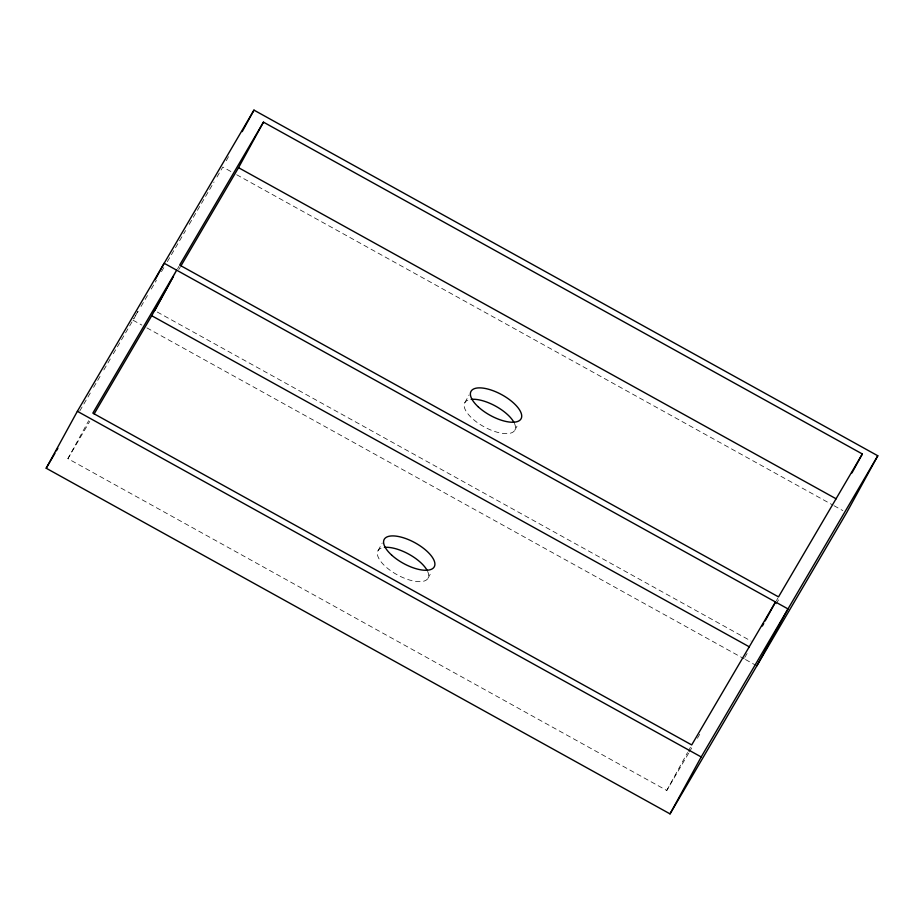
<?xml version="1.0" encoding="UTF-8"?>
<svg xmlns="http://www.w3.org/2000/svg" width="924" height="924" viewBox="0 0 924 924"><rect width="100%" height="100%" fill="white"/><g stroke="black" fill="none" stroke-linecap="round" stroke-linejoin="round"><path stroke-width="0.69" stroke-dasharray="4.62 3.46" d="M137.861 311.33L133.703 318.93L138.115 311.469M226.276 160.73L229.048 155.671M688.634 753.187L666.77 790.47L67.902 458.651L88.681 420.697M177.57 268.861L178.956 266.331M378.055 550.658L382.213 543.069M464.864 402.621L469.022 395.033M427.962 578.308L431.427 571.979M514.772 430.272L518.237 423.943M666.77 790.47L687.548 752.517M688.241 751.258L691.013 746.199M776.437 600.692L777.823 598.163M79.753 410.995L90.702 392.342M93.613 387.364L100.912 374.925M103.835 369.947L110.395 358.755M113.317 353.776L132.282 321.437M141.037 306.491L148.337 294.04M151.259 289.062L156.375 280.353M161.481 271.633L164.403 266.655M167.325 261.677L185.574 230.55M189.224 224.324L214.045 181.993M216.967 177.015L222.811 167.048L231.647 171.945M67.902 458.651L89.767 421.356M178.759 269.6L180.215 267.117M689.373 751.94L693.012 745.726M697.389 738.276L700.3 733.298M744.756 657.484L747.678 652.517M776.172 603.915L779.821 597.701M236.694 174.752L832.743 505.012M834.002 505.705L842.85 510.602M157.23 312.012L751.062 641.048M133.01 320.189L141.846 325.086M146.893 327.881L744.201 658.847M745.472 659.54L756.837 665.846M427.616 571.355A28.529 11.827 28.7 0 1 398.117 575.282A28.529 11.827 28.7 0 1 382.929 547.632M514.425 423.319A28.529 11.827 28.7 0 1 483.829 426.657A28.529 11.827 28.7 0 1 471.205 399.364"/><path stroke-width="1.39" d="M46.2 468.225L77.362 411.296L253.973 110.118L877.8 455.775L846.638 512.704L670.027 813.882L46.2 468.225L54.955 453.291M155.174 279.706L164.172 263.259L787.999 608.916L756.837 665.846M242.203 131.624L253.973 110.118M94.144 413.906L151.721 315.719L176.646 270.178L92.839 413.109L691.706 744.929L775.525 601.998L765.13 620.974M154.712 310.614L173.412 276.461M180.954 265.869L238.531 167.683L263.455 122.141L862.335 453.973L851.94 472.949M762.358 626.033L763.744 623.504M670.027 813.882L701.189 756.952L877.8 455.775M56.41 450.808L57.877 448.325M263.455 122.141L179.649 265.072L778.516 596.892L862.335 453.973M238.531 167.683L836.139 498.81M151.721 315.719L749.329 646.846M77.362 411.296L701.189 756.952M384.396 547.401A28.529 11.827 28.7 0 1 427.084 570.304M471.205 399.364A28.529 11.827 28.7 0 1 513.894 422.28M391.58 555.024A28.529 11.827 28.7 0 0 434.199 566.92A28.529 11.827 28.7 0 0 401.952 537.341A28.529 11.827 28.7 0 0 391.58 555.024M478.389 406.987A28.529 11.827 28.7 0 0 521.009 418.884A28.529 11.827 28.7 0 0 488.761 389.304A28.529 11.827 28.7 0 0 478.389 406.987"/></g></svg>
